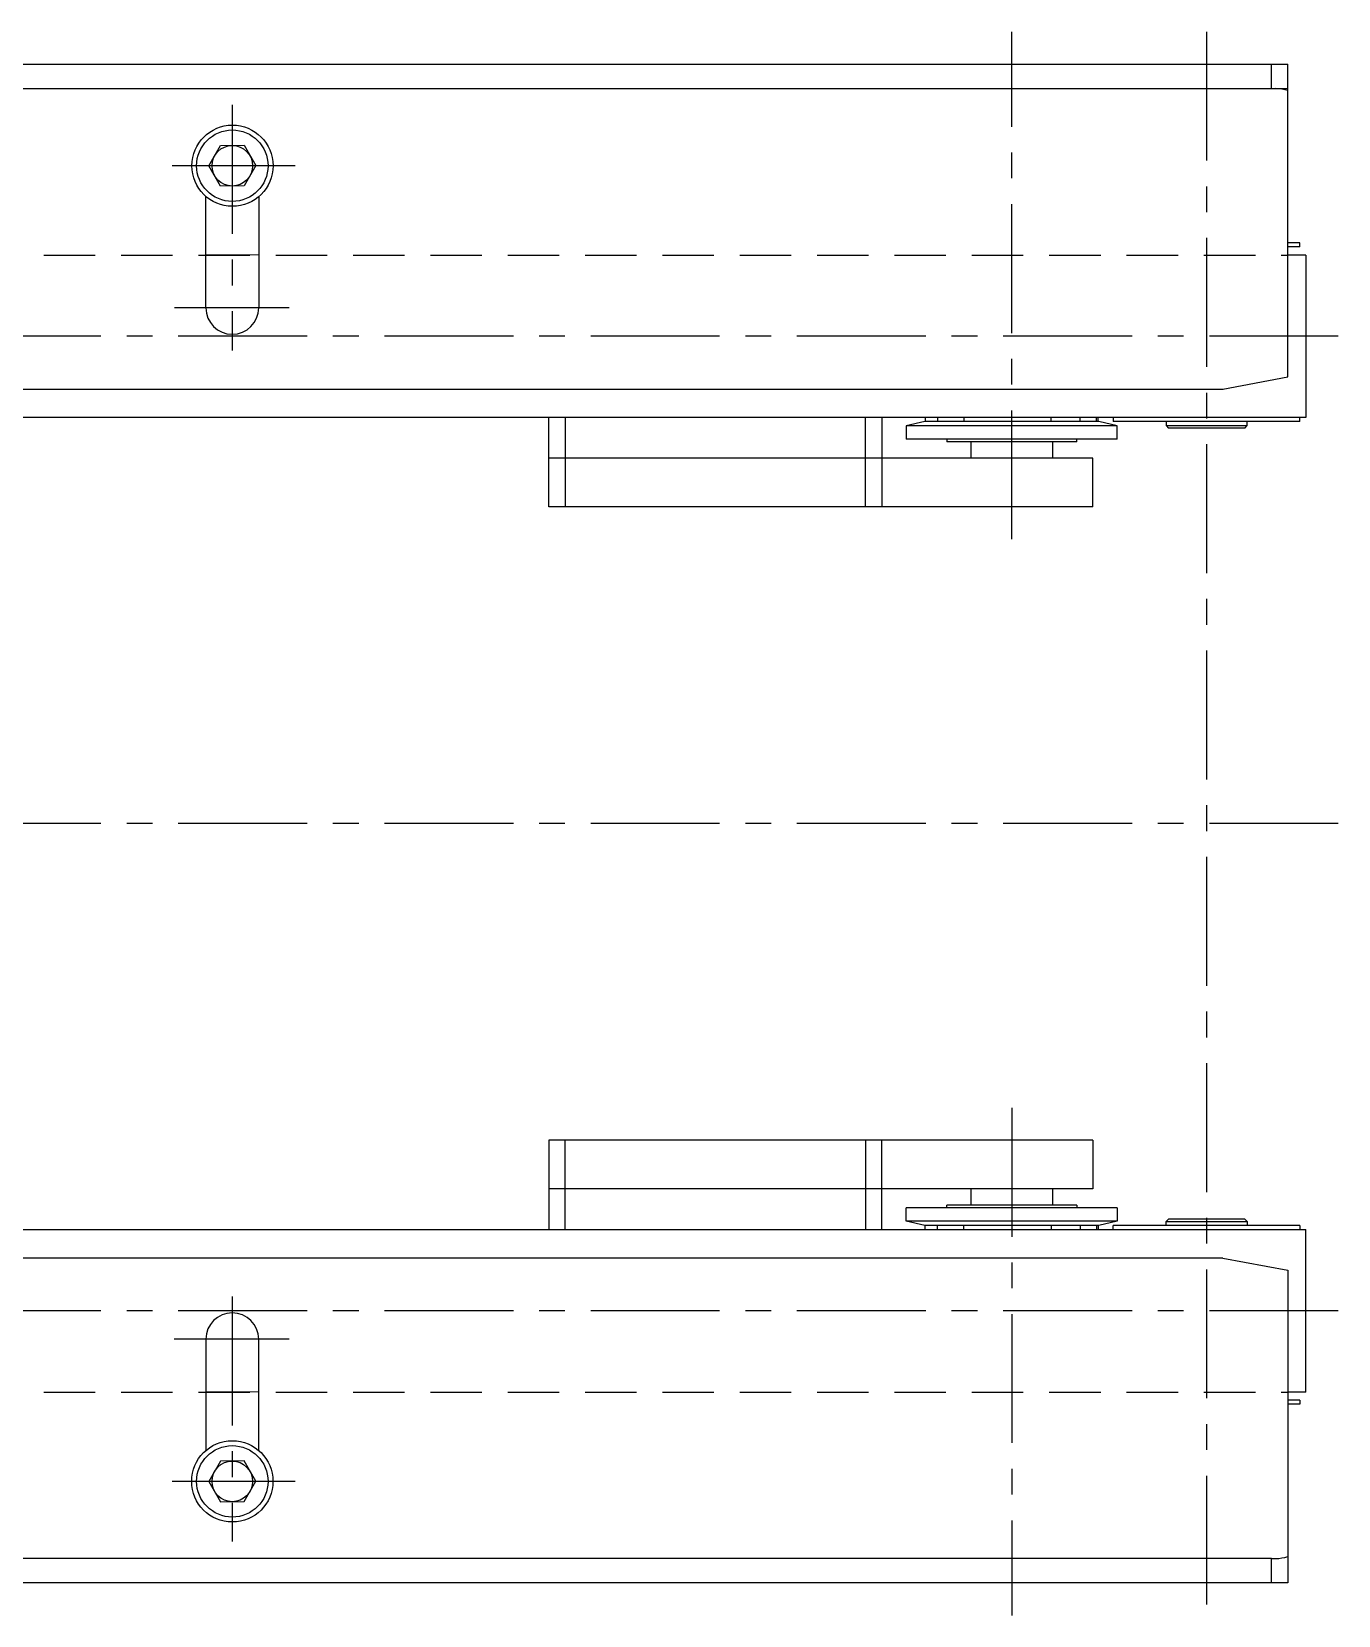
# Model space of a CAD drawing. Extents: x -5 to 1675, y -24 to 989.
# Drawn here: x 1262.9 to 1423.8, y 618.8 to 813.8 of the extents above; entities that cross this region are included whole.
import ezdxf

# ---------------------------------------------------------------- set-up
doc = ezdxf.new("R2010")
doc.units = 0
doc.header["$LTSCALE"] = 0.5
doc.linetypes.add('CENTER', pattern=[50.8, 31.75, -6.35, 6.35, -6.35])
doc.linetypes.add('DASHED', pattern=[19.05, 12.7, -6.35])
for name, color, linetype in [('MSM_CENTER', 1, 'CENTER'), ('MSM_CONTINUOUS', 7, 'CONTINUOUS'), ('MSM_DASHED', 4, 'DASHED')]:
    doc.layers.add(name, color=color, linetype=linetype)

msp = doc.modelspace()

# ---------------------------------------------------------------- linework, layer by layer
at = {"layer": 'MSM_CENTER'}
for p, q in [((1383.61, 751.3), (1383.61, 813.8)), ((1407.61, 813.8), (1407.61, 618.8)), ((1287.61, 804.79), (1287.61, 774.55)), ((1295.36, 797.3), (1280.21, 797.3)), ((1294.61, 779.8), (1280.47, 779.8)), ((1423.83, 776.3), (391.43, 776.3)), ((1423.83, 716.3), (391.43, 716.3)), ((1383.61, 681.3), (1383.61, 618.8)), ((1287.61, 658.05), (1287.61, 627.9)), ((1423.83, 656.3), (391.43, 656.3)), ((1294.6, 652.8), (1280.46, 652.8)), ((1295.36, 635.3), (1280.21, 635.3))]:
    msp.add_line(p, q, dxfattribs=at)
at = {"layer": 'MSM_CONTINUOUS'}
for p, q in [((397.61, 809.8), (1417.63, 809.8)), ((1415.61, 806.8), (1415.61, 809.8)), ((1417.61, 771.8), (1417.61, 809.8)), ((399.13, 806.8), (1417.63, 806.8)), ((1284.73, 797.3), (1286.17, 799.8)), ((1286.17, 799.8), (1289.06, 799.81)), ((1289.06, 799.81), (1290.5, 797.31)), ((1286.17, 794.8), (1284.73, 797.3)), ((1290.5, 797.31), (1289.06, 794.81)), ((1289.06, 794.81), (1286.17, 794.8)), ((1284.36, 779.8), (1284.36, 793.5)), ((1290.86, 793.51), (1290.86, 779.81)), ((1419.11, 787.8), (1417.61, 787.8)), ((1419.11, 787.3), (1419.11, 787.8)), ((1290.86, 786.31), (1284.36, 786.3)), ((1419.11, 787.3), (1417.61, 787.3)), ((1419.81, 786.3), (1417.61, 786.3)), ((1419.81, 786.3), (1419.81, 766.3)), ((1409.61, 769.8), (1417.61, 771.3)), ((1417.61, 771.3), (1417.61, 771.8)), ((405.63, 769.8), (1409.63, 769.8)), ((1419.81, 766.3), (395.41, 766.3)), ((1326.61, 755.3), (1326.61, 766.3)), ((1328.61, 766.3), (1328.61, 755.3)), ((1365.61, 755.3), (1365.61, 766.3)), ((1367.61, 766.3), (1367.61, 755.3)), ((1372.89, 765.8), (1370.61, 765.27)), ((1370.61, 765.27), (1370.61, 763.63)), ((1396.61, 765.27), (1370.61, 765.27)), ((1394.34, 765.8), (1372.89, 765.8)), ((1372.96, 766.3), (1372.96, 765.8)), ((1374.48, 766.3), (1374.48, 765.8)), ((1377.69, 766.3), (1377.69, 765.8)), ((1388.47, 765.8), (1388.47, 766.3)), ((1392.03, 765.8), (1392.03, 766.3)), ((1394.05, 765.8), (1394.05, 766.3)), ((1394.26, 765.8), (1394.26, 766.3)), ((1396.61, 765.27), (1394.34, 765.8)), ((1396.11, 766.3), (1396.11, 765.8)), ((1419.11, 765.8), (1396.11, 765.8)), ((1396.61, 763.63), (1396.61, 765.27)), ((1402.61, 765.8), (1402.61, 765.3)), ((1402.61, 765.3), (1402.91, 765)), ((1402.61, 765.3), (1412.61, 765.3)), ((1412.31, 765), (1402.91, 765)), ((1412.31, 765), (1412.61, 765.3)), ((1412.61, 765.3), (1412.61, 765.8)), ((1419.11, 765.8), (1419.11, 766.3)), ((1396.61, 763.63), (1370.61, 763.63)), ((1375.61, 763.63), (1375.61, 763.3)), ((1391.61, 763.3), (1375.61, 763.3)), ((1378.61, 761.3), (1378.61, 763.3)), ((1388.61, 763.3), (1388.61, 761.3)), ((1391.61, 763.3), (1391.61, 763.63)), ((1393.61, 761.3), (1326.61, 761.3)), ((1365.61, 761.3), (1328.61, 761.3)), ((1393.61, 755.3), (1393.61, 761.3)), ((1393.61, 755.3), (1326.61, 755.3)), ((1393.61, 677.3), (1326.61, 677.3)), ((1326.61, 677.3), (1326.61, 666.3)), ((1328.61, 666.3), (1328.61, 677.3)), ((1365.61, 677.3), (1365.61, 666.3)), ((1367.61, 666.3), (1367.61, 677.3)), ((1393.61, 677.3), (1393.61, 671.3)), ((1393.61, 671.3), (1326.61, 671.3)), ((1365.61, 671.3), (1328.61, 671.3)), ((1378.61, 669.3), (1378.61, 671.3)), ((1388.61, 671.3), (1388.61, 669.3)), ((1370.61, 667.34), (1370.61, 668.98)), ((1396.61, 668.98), (1370.61, 668.98)), ((1375.61, 668.98), (1375.61, 669.3)), ((1391.61, 669.3), (1375.61, 669.3)), ((1391.61, 669.3), (1391.61, 668.98)), ((1396.61, 668.98), (1396.61, 667.34)), ((1372.89, 666.8), (1370.61, 667.34)), ((1396.61, 667.34), (1370.61, 667.34)), ((1396.61, 667.34), (1394.34, 666.8)), ((1402.61, 667.3), (1402.91, 667.6)), ((1402.61, 666.8), (1402.61, 667.3)), ((1402.61, 667.3), (1412.61, 667.3)), ((1412.31, 667.6), (1402.91, 667.6)), ((1412.31, 667.6), (1412.61, 667.3)), ((1412.61, 667.3), (1412.61, 666.8)), ((395.43, 666.3), (1419.81, 666.3)), ((1394.34, 666.8), (1372.89, 666.8)), ((1372.96, 666.3), (1372.96, 666.8)), ((1374.48, 666.3), (1374.48, 666.8)), ((1377.69, 666.3), (1377.69, 666.8)), ((1388.47, 666.8), (1388.47, 666.3)), ((1392.03, 666.8), (1392.03, 666.3)), ((1394.05, 666.8), (1394.05, 666.3)), ((1394.26, 666.8), (1394.26, 666.3)), ((1396.11, 666.3), (1396.11, 666.8)), ((1419.11, 666.8), (1396.11, 666.8)), ((1419.11, 666.8), (1419.11, 666.3)), ((1419.81, 646.3), (1419.81, 666.3)), ((1409.61, 662.8), (405.63, 662.8)), ((1409.61, 662.8), (1417.61, 661.3)), ((1417.61, 661.3), (1417.61, 622.8)), ((1284.36, 652.8), (1284.36, 639.1)), ((1290.86, 639.11), (1290.86, 652.81)), ((1290.86, 646.31), (1284.36, 646.3)), ((1419.81, 646.3), (1417.61, 646.3)), ((1419.11, 645.3), (1417.61, 645.3)), ((1419.11, 644.8), (1417.61, 644.8)), ((1419.11, 645.3), (1419.11, 644.8)), ((1286.17, 637.8), (1284.73, 635.3)), ((1289.06, 637.81), (1286.17, 637.8)), ((1290.5, 635.31), (1289.06, 637.81)), ((1284.73, 635.3), (1286.17, 632.8)), ((1289.06, 632.81), (1290.5, 635.31)), ((1286.17, 632.8), (1289.06, 632.81)), ((1415.61, 625.8), (399.63, 625.8)), ((1415.61, 622.8), (1415.61, 625.8)), ((1415.61, 625.8), (1416.11, 625.8)), ((1417.63, 622.8), (397.63, 622.8))]:
    msp.add_line(p, q, dxfattribs=at)
for centre, radius in [((1287.63, 797.3), 5), ((1287.61, 797.3), 4.4), ((1287.61, 797.3), 2.5), ((1287.61, 635.3), 5), ((1287.61, 635.3), 4.4), ((1287.61, 635.3), 2.5)]:
    msp.add_circle(centre, radius, dxfattribs=at)
for centre, radius, start, end in [((1416.11, 802.3), 4.5, 70.5288, 90), ((1287.61, 779.8), 3.25, 180.008, 0.008), ((1287.61, 652.8), 3.25, 0.008, 180.008), ((1416.11, 630.3), 4.5, 270, 289.4712)]:
    msp.add_arc(centre, radius, start, end, dxfattribs=at)
at = {"layer": 'MSM_DASHED'}
for p, q in [((397.61, 786.3), (1417.61, 786.3)), ((397.61, 646.3), (1417.61, 646.3))]:
    msp.add_line(p, q, dxfattribs=at)

doc.saveas('drawing.dxf')
